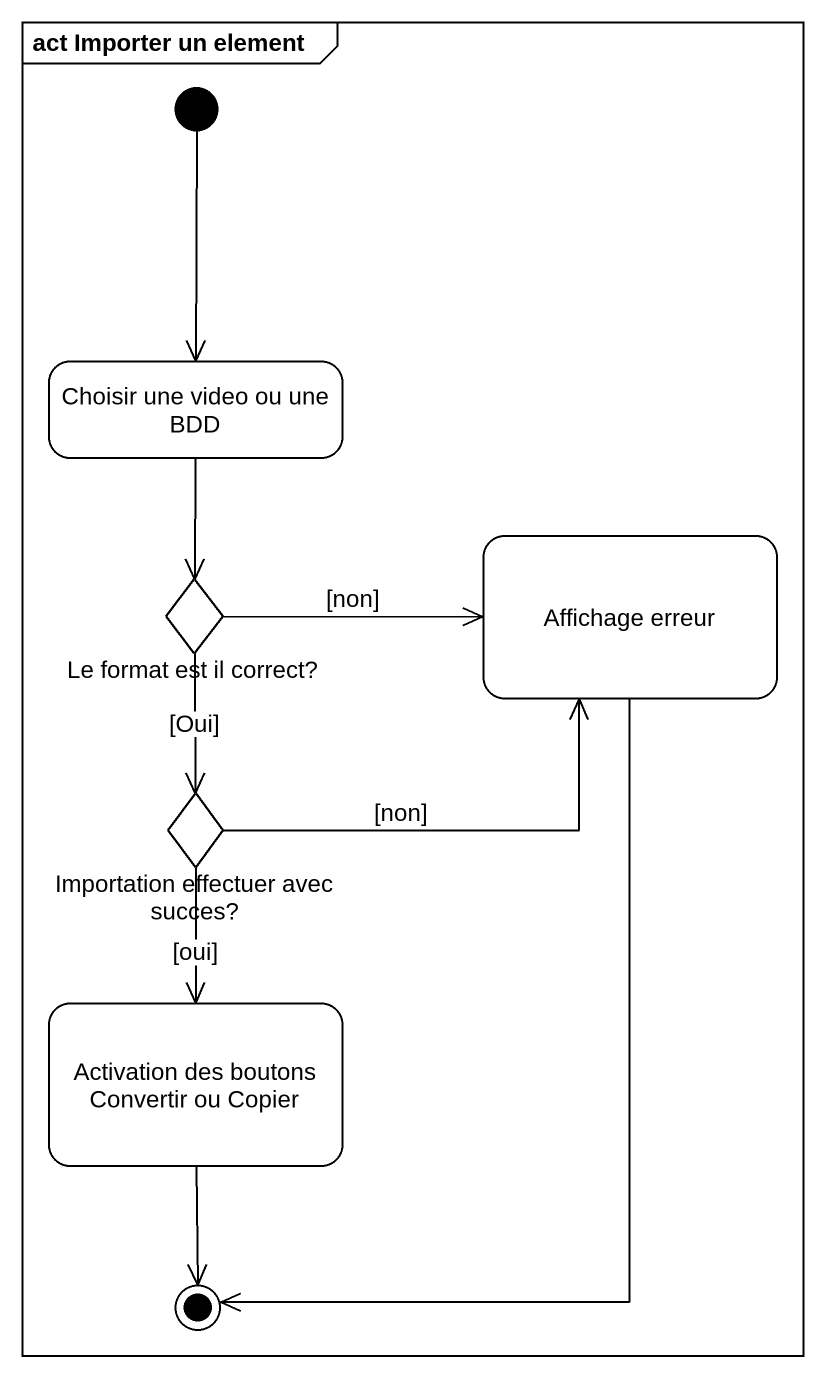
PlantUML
@startuml
mainframe act Importer un element
hide empty description
state "Choisir une video ou une BDD" as Choisir_une_video_ou_une_BDD
state "Affichage erreur" as Affichage_erreur
state "Le format est il correct?" as Le_format_est_il_correct <<choice>>
state "Importation effectuer avec succes?" as Importation_effectuer_avec <<choice>>
state "Activation des boutons Convertir ou Copier" as Activation_des_boutons
[*] --> Choisir_une_video_ou_une_BDD
Choisir_une_video_ou_une_BDD --> Le_format_est_il_correct
Le_format_est_il_correct -right-> Affichage_erreur : [non]
Le_format_est_il_correct --> Importation_effectuer_avec : [Oui]
Importation_effectuer_avec -right-> Affichage_erreur : [non]
Importation_effectuer_avec --> Activation_des_boutons : [oui]
Affichage_erreur --> [*]
Activation_des_boutons --> [*]
@enduml
